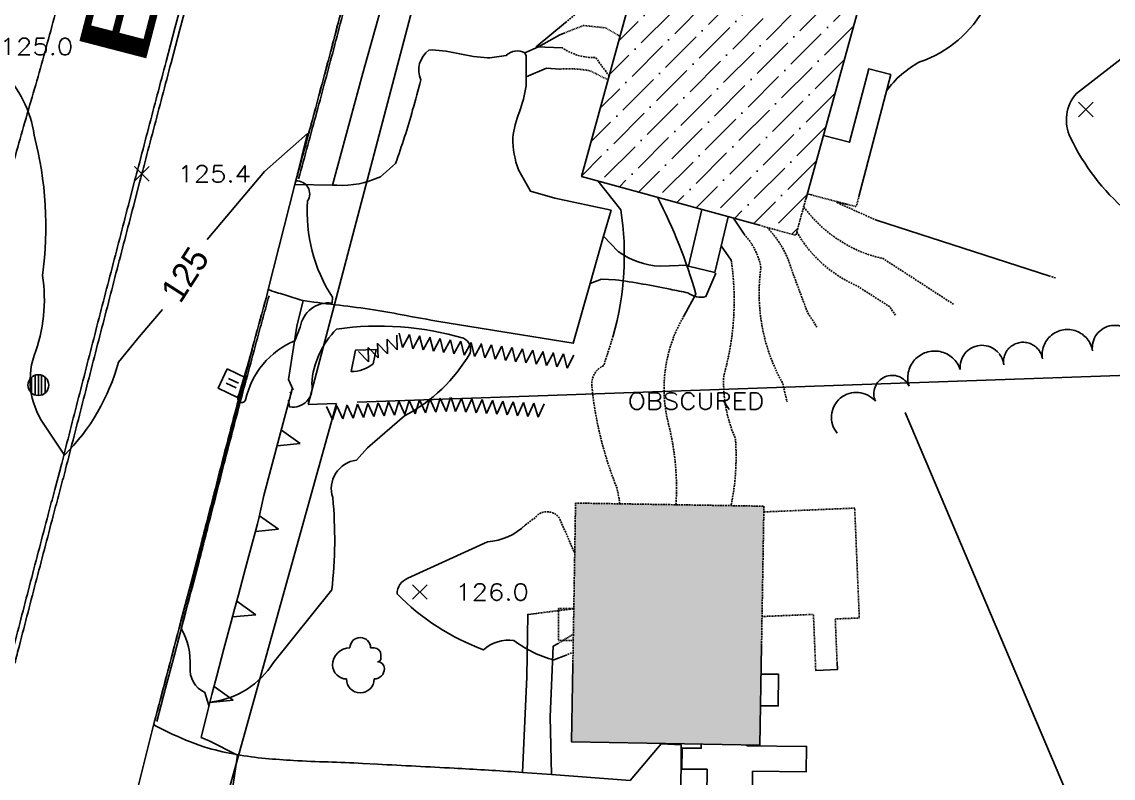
# Model space of a CAD drawing. Header units: feet. Extents: x 1023941 to 1026768, y 90264 to 94497.
# Drawn here: x 1024473.2 to 1024631.1, y 93051.8 to 93161.3 of the extents above; entities that cross this region are included whole.
import ezdxf
from ezdxf.enums import TextEntityAlignment as Align

# ---------------------------------------------------------------- set-up
doc = ezdxf.new("R2010")
doc.units = ezdxf.units.FT
doc.header["$MEASUREMENT"] = 0
for name, pattern in [('HIDDEN', [0.375, 0.25, -0.125]), ('HIDDEN2', [0.1875, 0.125, -0.0625]), ('LTP322', [40, 40, 0]), ('LTP600', [40, 40, 0]), ('LTP602', [40, 40, 0])]:
    doc.linetypes.add(name, pattern=pattern)
for name, color, linetype in [('ANNOTATE', 10, 'Continuous'), ('BLDG_OBS', 11, 'HIDDEN'), ('BUILDING', 11, 'Continuous'), ('CB', 10, 'Continuous'), ('CF-INDEX', 11, 'Continuous'), ('CF-INTERMED', 9, 'Continuous'), ('CF-OB_INTER', 9, 'HIDDEN'), ('CF-OBS_INDX', 11, 'HIDDEN'), ('CURB_BACK', 9, 'Continuous'), ('CURB_BOTTOM', 10, 'Continuous'), ('CURB_TOP', 10, 'Continuous'), ('DECK', 10, 'Continuous'), ('DECK-OBS', 10, 'HIDDEN2'), ('DRIVE', 10, 'Continuous'), ('E1ABL', 4, 'Continuous'), ('E3BDL', 6, 'Continuous'), ('E6BUH', 9, 'Continuous'), ('E7SNT', 3, 'Continuous'), ('HEDGE', 9, 'LTP602'), ('MH', 10, 'Continuous'), ('PAINTLIN', 9, 'Continuous'), ('PAVED_RD', 10, 'Continuous'), ('RETWALL', 9, 'LTP322'), ('SIDEWALK-OBS', 9, 'HIDDEN2'), ('SPOTELEV', 9, 'Continuous'), ('STEPS', 10, 'Continuous'), ('STEPS-OBS', 10, 'HIDDEN2'), ('STRUCTURE', 11, 'Continuous'), ('TEXT-OBS', 2, 'Continuous'), ('TREE', 9, 'Continuous'), ('TREELINE', 9, 'LTP600'), ('WALK', 10, 'Continuous')]:
    doc.layers.add(name, color=color, linetype=linetype)
doc.styles.add('290BT', font='swiss.ttf', dxfattribs={"width": 2, "height": 10})
doc.styles.add('60', font='simplex.shx', dxfattribs={"width": 1.15, "height": 2.4})

# ---------------------------------------------------------------- blocks, each defined once
blk = doc.blocks.new('HEDGE')
for p, q in [((-0.376953, 0.365234), (0, -0.617188)), ((0, -0.617188), (0.378906, 0.365234))]:
    blk.add_line(p, q)
blk = doc.blocks.new('RETWALL')
for p, q in [((-0.367188, 0), (0.001953, -0.986328)), ((0.001953, -0.986328), (0.373047, 0))]:
    blk.add_line(p, q)
blk = doc.blocks.new('CB_A')
for p, q in [((-0.118, -0.248), (-0.118, 0.249)), ((0.124, -0.248), (0.124, 0.249))]:
    blk.add_line(p, q)
at = {"flags": 128}
blk.add_lwpolyline([(0.487, 0.484), (-0.481, 0.484), (-0.481, -0.484), (0.487, -0.484)], close=True, dxfattribs=at)
blk = doc.blocks.new('STREE')
for p, q in [((0.25, 0.3125), (0.1875, 0.3125)), ((0.375, 0.125), (0.375, 0.1875))]:
    blk.add_line(p, q)
for centre, radius, start, end in [((0, 0.3125), 0.1875, 0, 180), ((-0.1875, 0), 0.3125, 90, 180), ((0.25, 0.1875), 0.125, 0, 90), ((-0.25, 0), 0.25, 180, 270), ((0.3125, 0.125), 0.0625, 270, 0), ((0.3125, -0.0625), 0.125, 0, 90), ((0.25, -0.0625), 0.1875, 270, 0), ((0, -0.25), 0.25, 180, 0)]:
    blk.add_arc(centre, radius, start, end)
blk = doc.blocks.new('MH')
for p, q in [((-0.316406, -0.339844), (-0.316406, 0.349609)), ((-0.146484, 0.458984), (-0.146484, -0.427734)), ((0, -0.458984), (0, 0.474609)), ((0.146484, 0.443359), (0.146484, -0.435547)), ((0.302734, -0.332031), (0.302734, 0.365234))]:
    blk.add_line(p, q)
blk.add_circle((0, 0.007813), 0.470703)
blk = doc.blocks.new('SPOT')
for p, q in [((-0.5, -0.5), (0.5, 0.5)), ((-0.5, 0.5), (0.5, -0.5))]:
    blk.add_line(p, q)

msp = doc.modelspace()

# ---------------------------------------------------------------- hatches: boundary and pattern name
at = {"layer": 'E6BUH'}
h = msp.add_hatch(dxfattribs=at)
h.set_pattern_fill('ANSI36', color=256, scale=20, style=0)
h.paths.add_polyline_path([(1024595.02, 93166.06), (1024563.99, 93174.6), (1024554.18, 93138.91), (1024579.94, 93131.83), (1024585.21, 93130.38), (1024586.69, 93135.76)])
h = msp.add_hatch(dxfattribs=at)
h.set_pattern_fill('ANSI36', color=256, scale=20, style=0)
h.paths.add_polyline_path([(1024455.34, 92754.49), (1024463.78, 92753.8), (1024464.61, 92763.87), (1024456.17, 92764.56)])
h.paths.add_polyline_path([(1024511.58, 92887.22), (1024512.51, 92890.67), (1024488.63, 92897.07), (1024481.36, 92869.96), (1024485.4, 92868.88), (1024484.95, 92867.22), (1024493.52, 92864.93), (1024493.89, 92866.33), (1024504.9, 92863.38), (1024504.05, 92860.2), (1024529.2, 92853.45), (1024536.46, 92880.55)])
h.paths.add_polyline_path([(1024548.22, 92989.83), (1024527.58, 92998.85), (1024513.9, 92967.49), (1024534.54, 92958.48)])
h.paths.add_polyline_path([(1024552.93, 93068.29), (1024552.74, 93057.07), (1024580, 93056.61), (1024580.24, 93070.95), (1024580.58, 93091.18), (1024553.32, 93091.63)])

# ---------------------------------------------------------------- linework, layer by layer
at = {"layer": 'BLDG_OBS', "flags": 128}
for points in [[(1024586.69, 93135.76), (1024585.21, 93130.38), (1024579.94, 93131.83)], [(1024552.93, 93068.29), (1024553.32, 93091.63), (1024580.58, 93091.18), (1024580.24, 93070.95)]]:
    msp.add_lwpolyline(points, dxfattribs=at)
at = {"layer": 'BUILDING', "flags": 128}
for points in [[(1024579.94, 93131.83), (1024554.18, 93138.91), (1024563.99, 93174.6), (1024595.02, 93166.06), (1024586.69, 93135.76)], [(1024580.24, 93070.95), (1024580, 93056.61), (1024552.74, 93057.07), (1024552.93, 93068.29)]]:
    msp.add_lwpolyline(points, dxfattribs=at)
at = {"layer": 'CF-INDEX', "elevation": 125, "flags": 128}
for points in [[(1024464.46, 93214.11), (1024467.54, 93210.13, -0.257172527), (1024468.81, 93202.69, 0.31511807), (1024470.66, 93198.13, -0.210457804), (1024474.35, 93192.83, -0.133966727), (1024469.51, 93188.56, 0.340506815), (1024465.71, 93182.51), (1024464.51, 93175.18, 0.236906673), (1024470.34, 93154.17, -0.159308285), (1024474.95922, 93144.88985, -0.098258093), (1024476.15124, 93124.56756, -0.132539801), (1024474.95194, 93112.99049, 0.248263363), (1024476.75958, 93102.47033), (1024479.35, 93098.58, 0.131571512), (1024487.15268, 93112.01047), (1024490.18, 93115.69), (1024493.53, 93119.67)], [(1024500.01, 93129.77), (1024508.29, 93139.63), (1024514.52, 93145.11), (1024512.85, 93138.25, -0.622705454), (1024514.53, 93135.36, 0.162907789), (1024518.1236, 93121.40959), (1024518.08, 93120.57, 0.403166805), (1024513.46, 93117.08), (1024512.7, 93115.13, 0.244700666), (1024505.56534, 93106.57058, -1.005111946), (1024504.4837, 93106.9815), (1024506.49, 93113.81), (1024496.22, 93073.5, -0.148957069), (1024497.5182, 93067.91989, 0.312198451), (1024499.67, 93064.2), (1024500.23, 93062.34)], [(1024556.55, 93138.26), (1024559.86, 93134.07, -0.109260671), (1024558.75, 93115.83)], [(1024499.12, 93057.71), (1024500.2868, 93057.21645), (1024504.4, 93055.14), (1024503.29661, 93047.61654, -0.502453611), (1024497.19, 93044.44), (1024496.15, 93046.05)]]:
    msp.add_lwpolyline(points, format="xyb", dxfattribs=at)
msp.add_lwpolyline([(1024551.42, 93157.5), (1024547.64, 93157.67), (1024547.64, 93157.67), (1024551.88, 93161.19)], dxfattribs=at)
at = {"layer": 'CF-INTERMED', "flags": 128}
for points, elevation in [([(1024684.73, 93295.03, 0.146234512), (1024679.95068, 93286.43973, -0.12771901), (1024670.14, 93270.53, 0.106916463), (1024659.34208, 93242.23748, -0.059279276), (1024651.21506, 93219.78222, 0.267901364), (1024651.54, 93211.86), (1024660.52, 93190.82, -0.065964863), (1024655.32, 93173.84), (1024625.81, 93150.93, 0.300057767), (1024624.95, 93144.5, 0.101463456), (1024633.04, 93133.92), (1024641.85, 93131.42)], 117), ([(1024623.6, 93198.87), (1024624.98, 93177, -0.513365855), (1024622.98, 93173.55, 0.150215905), (1024612.67, 93163.6, -0.192193323), (1024603.13195, 93155.47777, 0.114085482), (1024598.31, 93151.27)], 118), ([(1024565.17, 93135.89, -0.050666308), (1024570.73, 93121.88), (1024569.04, 93118.76)], 124), ([(1024511.79, 93106.53), (1024511.94, 93105.54, 0.528881423), (1024515.13, 93108.92, -0.178494825), (1024518.72, 93116.82, -0.107389586), (1024537.11, 93115.48, -0.386050523), (1024538.05, 93113.34, -0.140495999), (1024528.57, 93104.26), (1024523.22, 93099.62), (1024521.6, 93097.84, 0.471557545), (1024518.17788, 93092.4199, -0.052832641), (1024518.03, 93079.07), (1024509.6, 93068.55, -0.225198954), (1024500.66, 93062.86)], 126), ([(1024551.97, 93069.64), (1024550.17, 93068.92, -0.097744482), (1024544.4, 93071.75, 0.21977805), (1024540, 93070.41, -0.111031323), (1024527.49, 93078.48, -0.328270603), (1024529.05928, 93080.74163), (1024540.58569, 93086.03815, 0.179421762), (1024546.06, 93088.47)], 126)]:
    msp.add_lwpolyline(points, format="xyb", dxfattribs=dict(at, elevation=elevation))
for points, elevation in [([(1024576.17, 93132.87), (1024577.7, 93130.53)], 122), ([(1024621.95, 93124.47), (1024596.87, 93132.56)], 118), ([(1024574.4, 93128.88), (1024575.85, 93126.8)], 123), ([(1024512.1, 93107.53), (1024512.03, 93107.74)], 126)]:
    msp.add_lwpolyline(points, dxfattribs=dict(at, elevation=elevation))
at = {"layer": 'CF-INTERMED', "elevation": 127, "flags": 128}
msp.add_lwpolyline([(1024524.02, 93111.79, -0.185738231), (1024520.84, 93110.69), (1024520.84, 93110.69), (1024521.45, 93113.74), (1024524.44, 93113.88), (1024524.02, 93111.79)], format="xyb", close=True, dxfattribs=at)
at = {"layer": 'CF-OB_INTER', "flags": 128}
for points, elevation in [([(1024596.87, 93132.56), (1024591.06, 93135.17), (1024591.06, 93135.17), (1024592.88, 93134.81)], 118), ([(1024622.79, 93124.22), (1024621.95, 93124.47)], 118), ([(1024552.75, 93069.94), (1024551.97, 93069.64)], 126)]:
    msp.add_lwpolyline(points, dxfattribs=dict(at, elevation=elevation))
for points, elevation in [([(1024608.04, 93120.4), (1024597.83704, 93127.00983, -0.183138346), (1024586.35, 93134.51)], 119), ([(1024577.7, 93130.53, -0.146561302), (1024580.15465, 93125.71043, 0.165272538), (1024583.3, 93108.95), (1024583.93, 93106.29)], 122), ([(1024581.01, 93131.54, -0.129093904), (1024584.57, 93125.45), (1024586.87, 93119.27), (1024588.26, 93117.08)], 121), ([(1024575.85, 93126.8, -0.105756874), (1024574.76272, 93110.01488, 0.115302297), (1024576.45787, 93100.96471, -0.069627229), (1024575.83, 93091.27)], 123), ([(1024569.04, 93118.76, 0.200567261), (1024566.7803, 93103.03112, -0.078635549), (1024567.85, 93091.4)], 124), ([(1024546.06, 93088.47), (1024547.47, 93089.51, -0.517797333), (1024550.99, 93089.43), (1024553.2, 93084.38)], 126)]:
    msp.add_lwpolyline(points, format="xyb", dxfattribs=dict(at, elevation=elevation))
at = {"layer": 'CF-OBS_INDX', "flags": 128}
for points, elevation in [([(1024551.88, 93161.19), (1024554.59, 93163.4, 0.29121862), (1024559.16, 93175.71, -0.116125577), (1024569.85, 93193.74), (1024576.63139, 93197.73738), (1024578.08, 93198.58)], 125), ([(1024558.18, 93153.46), (1024556.23, 93156.1, -0.155349304), (1024551.42, 93157.5)], 125), ([(1024585.34, 93130.85, 0.160611015), (1024594.04086, 93123.07845), (1024598.74, 93120.08), (1024599.67, 93118.78)], 120), ([(1024558.75, 93115.83), (1024558.42971, 93114.74374), (1024557.4, 93111.54, 0.306134871), (1024555.65796, 93108.73539, 0.073426621), (1024559.33583, 93093.75777), (1024559.74, 93091.53)], 125)]:
    msp.add_lwpolyline(points, format="xyb", dxfattribs=dict(at, elevation=elevation))
at = {"layer": 'CURB_BACK', "flags": 128}
for points in [[(1024513.24, 93138.58, 0.000595), (1024514.56, 93143.41, 0.000595), (1024515.87, 93148.23, 0.000564), (1024517.1, 93152.81, 0.000764), (1024518.32, 93157.38, 0.000806), (1024519.58, 93162.22, 0.00011), (1024520.85, 93167.06, 0.00011)], [(1024492.71, 93060.01), (1024493.99, 93064.84), (1024495.26, 93069.68), (1024496.54, 93074.51, 0.000102), (1024497.81, 93079.35), (1024498.82, 93083.2, 0.000655), (1024499.46, 93085.7, 0.000107), (1024500.11, 93088.2, 0.000207), (1024501.35, 93093.04, -0.000755), (1024502.59, 93097.89, -0.000623), (1024503.63, 93101.87, -0.000709), (1024504.68, 93105.86, -0.00086), (1024505.98, 93110.69, -0.000946), (1024507.27, 93115.52, -0.000597), (1024508.11, 93118.56, -0.000597), (1024508.95, 93121.61)]]:
    msp.add_lwpolyline(points, format="xyb", dxfattribs=at)
at = {"layer": 'CURB_BOTTOM', "flags": 128}
for points in [[(1024512.92, 93138.67, 0.000597), (1024514.24, 93143.49, 0.000597), (1024515.55, 93148.32, 0.000565), (1024516.78, 93152.89, 0.000764), (1024518, 93157.47, 0.000806), (1024519.26, 93162.31, 0.00011), (1024520.53, 93167.14, 0.00011)], [(1024492.39, 93060.09, 0.000102), (1024493.67, 93064.93, 0.000102), (1024494.94, 93069.76, 0.000102), (1024496.21, 93074.6), (1024497.49, 93079.43), (1024498.5, 93083.28, 0.000657), (1024499.14, 93085.78, 0.000106), (1024499.78, 93088.28, 0.000206), (1024501.03, 93093.13, -0.000755), (1024502.27, 93097.97, -0.000622), (1024503.31, 93101.96, -0.00071), (1024504.36, 93105.95, -0.00086), (1024505.66, 93110.78, -0.000945), (1024506.95, 93115.61, -0.000597), (1024507.79, 93118.65, -0.000597), (1024508.63, 93121.69)]]:
    msp.add_lwpolyline(points, format="xyb", dxfattribs=at)
at = {"layer": 'CURB_TOP', "flags": 128}
for points in [[(1024512.94, 93138.66, 0.000595), (1024514.26, 93143.49, 0.000595), (1024515.57, 93148.31, 0.000564), (1024516.8, 93152.89, 0.000764), (1024518.02, 93157.46, 0.000806), (1024519.28, 93162.3, 0.000109), (1024520.55, 93167.14, 0.000109)], [(1024492.41, 93060.09, 0.0001), (1024493.69, 93064.92, 0.0001), (1024494.96, 93069.76, 0.0001), (1024496.23, 93074.59), (1024497.51, 93079.43), (1024498.52, 93083.28, 0.000658), (1024499.16, 93085.78, 0.000106), (1024499.8, 93088.28, 0.000205), (1024501.04, 93093.12, -0.000755), (1024502.29, 93097.97, -0.000623), (1024503.33, 93101.95, -0.000708), (1024504.38, 93105.94, -0.000858), (1024505.67, 93110.77, -0.000947), (1024506.97, 93115.6, -0.000598), (1024507.81, 93118.64, -0.000598), (1024508.65, 93121.69)]]:
    msp.add_lwpolyline(points, format="xyb", dxfattribs=at)
at = {"layer": 'DECK', "flags": 128}
for points in [[(1024589.19, 93144.85), (1024592.99, 93143.86), (1024595.75, 93154.47), (1024598.93, 93153.65), (1024594.34, 93136.01)], [(1024587.47, 93136.22), (1024586.86, 93136.37)], [(1024591.17, 93068.56), (1024591.21, 93067.53), (1024588.08, 93067.4), (1024588.08, 93067.46)], [(1024578.13, 93056.64), (1024578.13, 93056.51), (1024586.76, 93056.42), (1024586.72, 93052.75), (1024578.95, 93052.83), (1024578.88, 93045.4), (1024572.29, 93045.46), (1024572.36, 93053.1), (1024568.7, 93053.13), (1024568.73, 93056.17), (1024571.51, 93056.14), (1024571.52, 93056.76)]]:
    msp.add_lwpolyline(points, dxfattribs=at)
at = {"layer": 'DECK-OBS', "flags": 128}
for points in [[(1024594.34, 93136.01), (1024593.95, 93134.53), (1024587.47, 93136.22)], [(1024580.57, 93090.35), (1024593.72, 93090.9), (1024594.39, 93075), (1024590.91, 93074.86), (1024591.17, 93068.56)], [(1024588.08, 93067.46), (1024587.75, 93075.52), (1024580.31, 93075.21)]]:
    msp.add_lwpolyline(points, dxfattribs=at)
at = {"layer": 'DRIVE', "flags": 128}
for points in [[(1024512.69, 93137.76), (1024518.14, 93137.65), (1024518.75, 93137.64, 0.128115), (1024525.07, 93138.87), (1024527.26, 93140.79, 0.020438), (1024529.74, 93148.53, 0.005933), (1024530.92, 93152.87, -0.346722), (1024532.09, 93157.2), (1024532.55, 93157.22, -0.04489), (1024536.56, 93156.64, 0.041434), (1024540.58, 93156.06, 0.027764), (1024543.28, 93156.42, -0.328298), (1024545.98, 93156.78), (1024546.19, 93156.38), (1024546.16, 93153.3), (1024546.15, 93152.01, -0.051452), (1024545.19, 93148.24, 0.066531), (1024544.24, 93144.47, 0.087335), (1024545.05, 93139.86), (1024546.82, 93136.76), (1024550.33, 93135.78), (1024558.45, 93134.01), (1024557.37, 93130.24), (1024555.44, 93123.4), (1024552.99, 93114.76), (1024533.55, 93117.91, -0.001382), (1024528.82, 93118.76, 0.005723), (1024524.1, 93119.61, 0.005965), (1024519.14, 93120.26, -0.012599), (1024514.18, 93120.91), (1024513.89, 93120.97), (1024513.62, 93121.02, -0.029733), (1024511.23, 93121.78, -0.029733), (1024508.84, 93122.54)], [(1024568.49, 93040.01), (1024568.61, 93056.64), (1024565.73, 93056.77), (1024561.22, 93051.49), (1024549.83, 93052.34), (1024545.64, 93052.65), (1024544.56, 93052.73, 0.003281), (1024540.15, 93053, 0.000843), (1024535.75, 93053.26, 0.001061), (1024530.2, 93053.55, -0.000126), (1024524.66, 93053.84), (1024522.49, 93053.96, 0.00248), (1024517.49, 93054.16, -0.005882), (1024512.5, 93054.37, -0.007454), (1024508.44, 93054.67, -0.044161), (1024500.15, 93056.16, -0.03028), (1024495.05, 93058.16), (1024492.43, 93059.42), (1024492.28, 93059.67)]]:
    msp.add_lwpolyline(points, format="xyb", dxfattribs=at)
at = {"layer": 'E1ABL'}
for p, q in [((1024521.72671, 93106.21735), (1024693.2113, 93112.22938)), ((1024601.02375, 93104.73155), (1024629.24768, 93038.24833))]:
    msp.add_line(p, q, dxfattribs=at)
at = {"layer": 'E3BDL'}
for p, q in [((1024577.0017, 93342.84087), (1024514.6127, 93105.90512)), ((1024454.26617, 92874.97788), (1024518.73124, 93106.04501)), ((1024518.73124, 93106.04501), (1024514.6127, 93105.90512))]:
    msp.add_line(p, q, dxfattribs=at)
at = {"layer": 'PAINTLIN', "flags": 128}
for points in [[(1024472.09, 93071.2, -0.000446), (1024473.35, 93076.04, -0.000403), (1024474.6, 93080.88, -0.000403), (1024475.87, 93085.72, -0.000403), (1024477.14, 93090.56, -0.000253), (1024477.95, 93093.59), (1024478.76, 93096.63), (1024478.78, 93096.71), (1024478.79, 93096.74, 0.000107), (1024480.01, 93101.53, -0.000153), (1024481.24, 93106.32, -0.000155), (1024482.49, 93111.16, -0.000155), (1024483.73, 93116, -0.000155), (1024484.98, 93120.84, -0.000155), (1024486.24, 93125.68, -0.000155), (1024487.5, 93130.52, -0.000155), (1024488.75, 93135.36), (1024489.49, 93138.2, -0.000158), (1024490.24, 93141.04, -0.000269), (1024491.51, 93145.88, -0.000235), (1024492.78, 93150.71, -0.000235), (1024494.06, 93155.55), (1024495.34, 93160.38), (1024496.62, 93165.21)], [(1024472.16, 93068.45, -0.000235), (1024472.82, 93071.02, -0.000444), (1024474.07, 93075.86, -0.000401), (1024475.33, 93080.7, -0.000401), (1024476.6, 93085.53, -0.000407), (1024477.87, 93090.37, -0.000256), (1024478.68, 93093.41, 0.000216), (1024479.49, 93096.44), (1024479.51, 93096.52), (1024479.51, 93096.55, 0.000179), (1024480.74, 93101.34, -0.000155), (1024481.97, 93106.13, -0.000157), (1024483.21, 93110.97, -0.000153), (1024484.46, 93115.82, -0.000153), (1024485.71, 93120.66, -0.000154), (1024486.96, 93125.5, -0.000154), (1024488.22, 93130.34, -0.000156), (1024489.48, 93135.17), (1024490.22, 93138.01, -0.000158), (1024490.96, 93140.85, -0.000269), (1024492.23, 93145.69, -0.000235), (1024493.5, 93150.52, -0.000235), (1024494.78, 93155.36), (1024496.06, 93160.19), (1024497.35, 93165.02)], [(1024469.04, 93056.2, -0.000119), (1024470.27, 93061.04, -0.000373)]]:
    msp.add_lwpolyline(points, format="xyb", dxfattribs=at)
for points in [[(1024478.76, 93096.63), (1024478.78, 93096.71), (1024478.79, 93096.74)], [(1024479.49, 93096.44), (1024479.51, 93096.52), (1024479.51, 93096.55)]]:
    msp.add_lwpolyline(points, dxfattribs=at)
at = {"layer": 'PAVED_RD', "flags": 128}
msp.add_lwpolyline([(1024478.81, 93165.42, -0.005103), (1024477.51, 93160.59, -0.002289), (1024476.21, 93155.76, -0.00229), (1024474.83, 93150.96, 0.000529), (1024473.44, 93146.15, 0.000529), (1024472.08, 93141.34, 0.002495), (1024470.71, 93136.53), (1024470.65, 93136.28, 0.001454), (1024469.36, 93131.45, 0.001468), (1024468.07, 93126.62, 0.001321), (1024466.96, 93122.26, 0.001321), (1024465.85, 93117.9)], format="xyb", dxfattribs=at)
for points in [[(1024508.63, 93121.69), (1024508.84, 93122.54), (1024512.69, 93137.76), (1024512.92, 93138.67)], [(1024488.41, 93044.17), (1024488.67, 93045.23), (1024492.28, 93059.67), (1024492.39, 93060.09)]]:
    msp.add_lwpolyline(points, dxfattribs=at)
at = {"layer": 'RETWALL', "flags": 128}
for points in [[(1024510.43, 93101.05), (1024512.32, 93108.11)], [(1024507.28, 93088.65), (1024507.54, 93089.65), (1024508.21, 93092.73), (1024510.43, 93101.05)], [(1024503.98, 93076.28), (1024504.53, 93078.33), (1024505.57, 93082.21), (1024507.28, 93088.65)], [(1024500.69, 93063.91), (1024501.4, 93066.65), (1024502.43, 93070.53), (1024503.48, 93074.43), (1024503.98, 93076.28)], [(1024499.12, 93057.71), (1024500.09, 93061.59), (1024500.69, 93063.91)]]:
    msp.add_lwpolyline(points, dxfattribs=at)
at = {"layer": 'SIDEWALK-OBS', "flags": 128}
for points in [[(1024551.69, 93159.66), (1024554.47, 93160.75), (1024557.73, 93160.39), (1024559.75, 93159.19)], [(1024547.67, 93075.67), (1024553.07, 93076.34)], [(1024550.78, 93071.31), (1024553, 93072.66)]]:
    msp.add_lwpolyline(points, dxfattribs=at)
msp.add_lwpolyline([(1024551.05, 93154.45, -0.059902), (1024555.36, 93154.21), (1024558.02, 93152.9)], format="xyb", dxfattribs=at)
at = {"layer": 'STEPS', "flags": 128}
msp.add_lwpolyline([(1024571.62, 93134.12), (1024569.66, 93125.9), (1024573.47, 93124.99), (1024575.4, 93133.08)], dxfattribs=at)
at = {"layer": 'STEPS-OBS', "flags": 128}
msp.add_lwpolyline([(1024552.99, 93071.72), (1024550.84, 93071.74), (1024550.86, 93076.37), (1024553.07, 93076.35)], dxfattribs=at)
at = {"layer": 'STRUCTURE', "flags": 128}
msp.add_lwpolyline([(1024580.1, 93062.29), (1024582.66, 93062.27), (1024582.7, 93066.86), (1024580.17, 93066.88)], dxfattribs=at)
at = {"layer": 'TREELINE', "flags": 128}
msp.add_lwpolyline([(1024591.19, 93101.73, -1), (1024596.72, 93106.36, -1), (1024601.59, 93108.53, -1), (1024609, 93110.95, -1), (1024615.29, 93111.65, -1), (1024620.9, 93112.49, -1), (1024628.14, 93113.67, -1), (1024634.56, 93114.55, -1), (1024642.86, 93115.22, -1), (1024648.57, 93115.37, -1), (1024657.31, 93115.16, -1), (1024662.97, 93115.49, -1), (1024671.17, 93116.11, -1), (1024677.81, 93116.76, -1), (1024683.78, 93117.28, -1), (1024688.68, 93117.49, -1), (1024696.22, 93117.69, -1), (1024702.51, 93118.46, -1), (1024707.8, 93119.1, -1), (1024715.69, 93120.45, -1), (1024721.17, 93121.48, -1), (1024727.06, 93122.6, -1), (1024732.28, 93123.7, -1), (1024737.75, 93125.07, -1), (1024743.84, 93126.83, -1), (1024749.33, 93128.23, -1), (1024754.37, 93129.36, -1), (1024759.04, 93130.49, -1), (1024765.35, 93132.76, -1), (1024770.25, 93137.13, -1), (1024774.12, 93144.39, -1), (1024777.22, 93148.3, -1), (1024782.47, 93150.44, -1), (1024788.55, 93152.32, -1), (1024794.07, 93154.55, -1), (1024797.93, 93159.15, -1), (1024801.57, 93163.48, -1), (1024809.68, 93159.39, -1), (1024813.26, 93154.16, -1), (1024815.98, 93150.19, -1), (1024821.32, 93146.08, -1), (1024827.6, 93147.82, -1), (1024828.22, 93156.8, -1), (1024832.76, 93161.75, -1), (1024838.6, 93159.85, -1), (1024842.21, 93154.34, -1), (1024845.98, 93147.28, -1), (1024848.58, 93142.58, -1), (1024852.74, 93135.68, -1), (1024855.77, 93131.6, -1), (1024861.02, 93128.32, -1), (1024870.64, 93126.02, -1), (1024876.96, 93125.6, -1), (1024882.59, 93126.22, -1), (1024887.43, 93127.92, -1), (1024893.24, 93131.19, -1), (1024897.94, 93134.25, -1), (1024902.09, 93137.6, -1), (1024904.25, 93144.7, -1), (1024902.13, 93150.46, -1), (1024899.26, 93155.35, -1), (1024895.32, 93161.75, -1), (1024891.91, 93167.48, -1), (1024888.52, 93172.33, -1), (1024882.94, 93177.59, -1), (1024878.88, 93180.69, -1), (1024872.12, 93185.19, -1), (1024867.59, 93187.19, -1), (1024857.92, 93187.05, -1), (1024854.44, 93191.94, -1), (1024853.74, 93197.22, -1), (1024855.4, 93203.64, -1), (1024855.63, 93209.97, -1), (1024855.88, 93215.63, -1), (1024856.51, 93220.91, -1), (1024858.03, 93227.4, -1), (1024859.75, 93233.15, -1), (1024861.71, 93238.11, -1), (1024864.27, 93243.08, -1), (1024867.61, 93248.46, -1), (1024871.05, 93252.97, -1), (1024875.13, 93256.72, -1), (1024880.3, 93260.09, -1), (1024885.36, 93264.93, -1), (1024890.51, 93266.34, -1), (1024895.47, 93267.7, -1), (1024901.89, 93267.16, -1), (1024907.01, 93263.43, -1), (1024911.43, 93256.76, -1), (1024914.48, 93251.21, -1), (1024918.32, 93244.2, -1), (1024920.73, 93239.84, -1), (1024924.87, 93232.99, -1), (1024927.58, 93228.26, -1), (1024930, 93223.13, -1), (1024933.08, 93216.36, -1), (1024936.04, 93210.39, -1), (1024938.37, 93205.12, -1), (1024940.52, 93197.76, -1), (1024941.7, 93192.9, -1), (1024943.36, 93185.07, -1), (1024945.86, 93175.05, -1), (1024949.07, 93169.2, -1), (1024952.16, 93164.06, -1), (1024954.9, 93159.56, -1), (1024958.5, 93153.55, -1), (1024961.21, 93148.63, -1), (1024964.86, 93141.51, -1), (1024967.53, 93136.76, -1), (1024972.17, 93129.05, -1), (1024974.82, 93124.42, -1), (1024978.89, 93116.61, -1), (1024980.82, 93110.58, -1), (1024982.52, 93105.17, -1), (1024984.45, 93099.97, -1), (1024987.21, 93093.91, -1), (1024989.91, 93088.55, -1), (1024992.43, 93084.12, -1), (1024995.64, 93078.79, -1), (1024998.91, 93073.36, -1), (1025001.77, 93068.47, -1), (1025004.21, 93063.97, -1), (1025007.32, 93057.61, -1), (1025009.81, 93052.15, -1), (1025012.02, 93047.3, -1), (1025015.06, 93040.83, -1), (1025017.82, 93035.13, -1), (1025020.24, 93030.01, -1), (1025022.72, 93024.52, -1), (1025024.47, 93020.01, -1), (1025026.08, 93014.23, -1), (1025027.48, 93009.08, -1), (1025029.32, 93003.04, -1), (1025031.35, 92997.04, -1), (1025033.08, 92991.65, -1), (1025034.61, 92986.52, -1), (1025035.75, 92979.96, -1), (1025036.54, 92974.01, -1), (1025038.19, 92968.94, -1), (1025042.3, 92961.77, -1), (1025045.64, 92956.39, -1), (1025048.6, 92951.56, -1), (1025051.85, 92945.85, -1), (1025054.8, 92939.87, -1), (1025057.35, 92934.44, -1), (1025060.26, 92927.35, -1), (1025062.58, 92921.24, -1), (1025064.93, 92912.9, -1), (1025065.67, 92907.75, -1), (1025065.96, 92898.09, -1), (1025066.47, 92892.94, -1), (1025067.93, 92885.84, -1), (1025070.84, 92878.39, -1), (1025073.19, 92872.31, -1), (1025074.34, 92866.76, -1), (1025076.29, 92858.41, -1), (1025079.37, 92852.5, -1), (1025082.06, 92847.13, -1), (1025083.73, 92842.07, -1), (1025084.53, 92834.83, -1), (1025083.2, 92828.24, -1), (1025080.72, 92823.14, -1), (1025077.1, 92816.74, -1), (1025072.4, 92811.85, -1), (1025067.35, 92808.61, -1), (1025062.74, 92805.92, -1), (1025057.42, 92802.82, -1), (1025051.13, 92800.01, -1), (1025045.52, 92799.28, -1), (1025036.26, 92798.72, -1), (1025029.6, 92798.76, -1), (1025023.72, 92797.54, -1), (1025018.77, 92795.57, -1), (1025010.26, 92790.32, -1), (1025004.84, 92787.03, -1), (1024999.97, 92784.13, -1), (1024993.67, 92780.38, -1), (1024989.55, 92777.92, -1), (1024984.38, 92774.87, -1), (1024977.73, 92771.05, -1), (1024972.03, 92767.89, -1), (1024964.87, 92764.31, -1), (1024957.08, 92760.12, -1), (1024952.64, 92756.78, -1), (1024949.46, 92751.7, -1), (1024946.87, 92747.03, -1), (1024942.59, 92739.64, -1), (1024937.84, 92735.45, -1), (1024933.31, 92732.04, -1), (1024928.72, 92729.11, -1), (1024922.79, 92726.05, -1), (1024917.52, 92723.19, -1), (1024910.84, 92719.43, -1), (1024905.64, 92716.65, -1), (1024898.14, 92712.62, -1), (1024891.5, 92707.95, -1), (1024885.71, 92704.65, -1), (1024878.51, 92700.46, -1), (1024872.58, 92696.82, -1), (1024865.29, 92692.03, -1), (1024860.44, 92689.09, -1), (1024852.82, 92684.41, -1), (1024847.28, 92680.69, -1), (1024842.36, 92677.26, -1), (1024836.13, 92672.79, -1), (1024832.24, 92669.83, -1), (1024826.11, 92664.68, -1), (1024819.86, 92658.83, -1), (1024815.28, 92653.99, -1), (1024811.55, 92649.73, -1), (1024808.33, 92645.48, -1), (1024804.82, 92640.43, -1), (1024801.39, 92635.1, -1), (1024798.07, 92630.51, -1), (1024794, 92625.61, -1), (1024790.59, 92621.57, -1), (1024787.18, 92616.63, -1), (1024784.23, 92612.19, -1), (1024780.87, 92607.16, -1), (1024777.28, 92601.94, -1), (1024773.91, 92597.39, -1), (1024768.75, 92591.41, -1), (1024762.75, 92586.6, -1), (1024757.32, 92584.06, -1), (1024752.95, 92582.01, -1), (1024745.3, 92579.63, -1), (1024740.23, 92577.92, -1), (1024735.28, 92575.17, -1), (1024728.17, 92572.48, -1), (1024721.55, 92571.65, -1), (1024715.6, 92570.88, -1), (1024710.38, 92569.78, -1), (1024704.1, 92566.68, -1), (1024698.55, 92563.64, -1), (1024691.31, 92560.25, -1), (1024686.79, 92557.93, -1), (1024679.8, 92553.87, -1), (1024674.78, 92549.93, -1), (1024670.1, 92543.51, -1), (1024666.65, 92537.59, -1), (1024662.92, 92530.96, -1), (1024658.14, 92525.62, -1), (1024649.99, 92520.42, -1), (1024645.2, 92517.02, -1), (1024639.71, 92511.97, -1), (1024635.32, 92505.32, -1), (1024632.13, 92499.93, -1), (1024628.97, 92495.23, -1), (1024624.81, 92488.9, -1), (1024621.49, 92482.64, -1), (1024621.5, 92476.64, -1), (1024621.94, 92471.32, -1), (1024622.67, 92464.86, -1), (1024623.84, 92458.63, -1), (1024624.98, 92453.08, -1), (1024627.4, 92445.04, -1), (1024630.92, 92439.38, -1), (1024634.27, 92434.4, -1), (1024638.36, 92427.92, -1), (1024642.06, 92421.97, -1), (1024646.44, 92414.85, -1), (1024649.05, 92410.59, -1), (1024653.22, 92403.76, -1), (1024656.49, 92398.48, -1), (1024659.37, 92393.99, -1), (1024662.54, 92389.06, -1), (1024667.77, 92383.01, -1), (1024671.67, 92378.48, -1), (1024676.35, 92372, -1), (1024679.27, 92367.59, -1), (1024682.5, 92362.53, -1), (1024685.15, 92357.9, -1), (1024687.62, 92352.69, -1), (1024689.76, 92346.73, -1), (1024691.64, 92341.39, -1), (1024693.67, 92335.38, -1), (1024696.24, 92329.23, -1), (1024698.86, 92323.87, -1), (1024701.04, 92319, -1), (1024702.74, 92312.21, -1), (1024704.18, 92306.05, -1), (1024706.56, 92298.41, -1), (1024708.64, 92293.23, -1), (1024712.65, 92286.32, -1), (1024715.42, 92281.84, -1), (1024719.37, 92274.87, -1), (1024722.03, 92269.66, -1), (1024724.14, 92264.4, -1), (1024726.84, 92257.25, -1), (1024729.17, 92251, -1), (1024731.33, 92245.4, -1), (1024733.32, 92240.46, -1), (1024736.19, 92234.07, -1), (1024739.02, 92228.41, -1), (1024743.07, 92221.51, -1), (1024745.82, 92216.91, -1), (1024750.52, 92209.24, -1), (1024753.29, 92204.68, -1), (1024758.03, 92196.88, -1), (1024761.32, 92191.47, -1), (1024764.26, 92186.62, -1), (1024767.11, 92181.9, -1), (1024770.53, 92176.18, -1), (1024773.56, 92171, -1), (1024775.99, 92166.73, -1), (1024779.07, 92161.37, -1), (1024782.35, 92155.96, -1), (1024785.32, 92151.13, -1), (1024788.21, 92146.39, -1), (1024791.69, 92140.7, -1), (1024794.85, 92135.6, -1), (1024798.9, 92129.09, -1), (1024801.75, 92124.46, -1), (1024806.26, 92117.06, -1), (1024808.96, 92112.63, -1), (1024813.98, 92104.37, -1), (1024816.58, 92100.1, -1), (1024819.35, 92095.54, -1), (1024822.24, 92090.79, -1), (1024826.4, 92083.96, -1), (1024829.44, 92078.97, -1), (1024834.82, 92070.14, -1), (1024837.5, 92065.74, -1), (1024840.62, 92060.62, -1), (1024843.38, 92056.06, -1), (1024847.09, 92049.93, -1), (1024850.04, 92045.18, -1), (1024853.12, 92040.43, -1), (1024858.17, 92033.03, -1), (1024862.27, 92027.77, -1), (1024866.03, 92023.09, -1), (1024869.1, 92019.35, -1), (1024873.47, 92013.88, -1), (1024877.17, 92008.74, -1), (1024880.09, 92003.89, -1), (1024883.72, 91997.92, -1), (1024887.19, 91992.22, -1), (1024890.31, 91987.1, -1), (1024892.82, 91982.96, -1), (1024895.64, 91978.35, -1), (1024898.93, 91972.94, -1), (1024901.88, 91968.1, -1), (1024905.21, 91962.63, -1), (1024908.68, 91956.94, -1), (1024911.81, 91951.82, -1), (1024914.6, 91947.28, -1), (1024917.54, 91942.38, -1), (1024920.7, 91936.9, -1), (1024923.37, 91931.9, -1), (1024925.55, 91927.24, -1), (1024928, 91921.04, -1), (1024930.22, 91915.47, -1), (1024932.94, 91908.3, -1), (1024935.3, 91901.99, -1), (1024937.79, 91893.69, -1), (1024938.5, 91888.39, -1), (1024938.23, 91879.05, -1), (1024938.31, 91873.05, -1), (1024938.41, 91867.72, -1), (1024938.52, 91861.56, -1), (1024938.78, 91855.63, -1), (1024939.22, 91849.98, -1), (1024940.33, 91842.85, -1), (1024943.04, 91836.76, -1), (1024945.74, 91831.4, -1), (1024948.96, 91824.44, -1), (1024951.71, 91818.9, -1), (1024955.79, 91812.03, -1), (1024959.33, 91806.36, -1), (1024963.49, 91799.53, -1), (1024966.44, 91794.71, -1), (1024969.28, 91790.19, -1), (1024973.84, 91782.93, -1), (1024977.13, 91777.52, -1), (1024980.11, 91772.7, -1), (1024984.16, 91766.58, -1), (1024987.42, 91761.6, -1), (1024991.6, 91754.78, -1), (1024994.65, 91749.73, -1), (1024998.69, 91742.8, -1), (1025001.49, 91738.52, -1), (1025007.35, 91732.48, -1), (1025012.09, 91727.79, -1), (1025015.94, 91723.59, -1), (1025020.08, 91717.14, -1), (1025022.79, 91713, -1), (1025027.81, 91706.76, -1), (1025031.29, 91703.09, -1), (1025037.56, 91698.12, -1), (1025041.84, 91693.91, -1), (1025045.45, 91690.35, -1), (1025049.97, 91685.05, -1), (1025053.09, 91680.93, -1), (1025056.17, 91676.17, -1), (1025060.36, 91669.55, -1), (1025063.95, 91663.93, -1), (1025067.18, 91658.87, -1), (1025070.05, 91654.38, -1), (1025074.13, 91647.99, -1), (1025077.54, 91642.65, -1), (1025080.59, 91637.88, -1), (1025084, 91632.55, -1), (1025086.68, 91628.36, -1), (1025089.86, 91623.27, -1), (1025092.77, 91618.8, -1), (1025095.97, 91614.14, -1), (1025099.89, 91609.17, -1), (1025103.68, 91604.95, -1), (1025107.23, 91601.59, -1), (1025110.87, 91598.34, -1), (1025115.38, 91594.39, -1), (1025119.34, 91590.81, -1), (1025123.48, 91586.78, -1), (1025127.76, 91582.12, -1), (1025131.53, 91577.89, -1), (1025136.29, 91572.3, -1), (1025140.64, 91567.25, -1), (1025143.92, 91563.53, -1), (1025147.26, 91559.85, -1), (1025152.19, 91554.88, -1), (1025156.39, 91550.39, -1), (1025161.23, 91544.02, -1), (1025164.64, 91539.08, -1), (1025169.04, 91532.4, -1), (1025172.62, 91526.62, -1), (1025176.68, 91519.72, -1), (1025179.44, 91514.69, -1), (1025181.85, 91509.56, -1), (1025184.32, 91504.33, -1), (1025188.05, 91497.25, -1), (1025191.03, 91492.05, -1), (1025193.75, 91487.45, -1), (1025196.25, 91483.32, -1), (1025199.05, 91478.77, -1), (1025203, 91472.55, -1), (1025207.38, 91465.85, -1), (1025210.88, 91460.22, -1), (1025213.65, 91454.9, -1), (1025216.12, 91450.14, -1), (1025219.1, 91442.71, -1), (1025221.59, 91436.74, -1), (1025224.26, 91431.74, -1), (1025228.17, 91424.76, -1), (1025231.49, 91418.98, -1), (1025234.4, 91413.73, -1), (1025236.85, 91408.99, -1), (1025238.95, 91404.49, -1), (1025241.26, 91398.59, -1), (1025243.12, 91393.24, -1), (1025245.64, 91386.05, -1), (1025248.06, 91379.84, -1), (1025250.65, 91374.43, -1), (1025253.47, 91369.9, -1), (1025257.9, 91362.84, -1), (1025261.13, 91357.4, -1), (1025263.77, 91352.38, -1), (1025266.65, 91345.76, -1), (1025268.97, 91339.52, -1), (1025271.05, 91333.89, -1), (1025273, 91328.92, -1), (1025276.26, 91321.41, -1), (1025279.14, 91315.76, -1), (1025281.58, 91310.98, -1), (1025285.52, 91304.02, -1), (1025288.54, 91298.66, -1), (1025291.29, 91293.33, -1), (1025293.75, 91288.6, -1), (1025296.9, 91282.72, -1), (1025300.61, 91276.21, -1), (1025303.46, 91271.31, -1), (1025307.69, 91264.04, -1), (1025310.96, 91258.23, -1), (1025313.93, 91253.01, -1), (1025316.61, 91248.4, -1), (1025319.63, 91243.34, -1), (1025323.01, 91237.98, -1), (1025326.05, 91233.2, -1), (1025328.78, 91228.93, -1), (1025332.37, 91223.31, -1), (1025335.6, 91218.26, -1), (1025338.33, 91213.99, -1), (1025341.05, 91209.73, -1), (1025344.49, 91204.41, -1), (1025347.52, 91199.62, -1), (1025350.68, 91194.51, -1), (1025353.94, 91188.69, -1), (1025355.98, 91183.05, -1), (1025356.93, 91177.8, -1), (1025357.21, 91172.6, -1), (1025357.37, 91167.52, -1), (1025357.87, 91161.87, -1), (1025358.53, 91155.07, -1), (1025359.16, 91148.43, -1), (1025359.86, 91142.48, -1), (1025361.2, 91134.93, -1), (1025362.45, 91129.52, -1), (1025364.8, 91121.85, -1), (1025366.74, 91116.96, -1), (1025370.62, 91109.97, -1), (1025373.44, 91105.23, -1), (1025375.96, 91100.53, -1), (1025379.95, 91093.17, -1), (1025383.14, 91087.7, -1), (1025386.01, 91082.82, -1), (1025388.96, 91077.73, -1), (1025392.23, 91071.92, -1), (1025395.11, 91066.65, -1), (1025397.59, 91061.93, -1), (1025399.86, 91057.68, -1), (1025403.11, 91052.24, -1), (1025405.86, 91047.64, -1), (1025410.1, 91040.75, -1), (1025414, 91034.33, -1), (1025417.1, 91029.19, -1), (1025420.03, 91024.34, -1), (1025424.18, 91017.5, -1), (1025426.86, 91013.11, -1), (1025429.89, 91008.33, -1), (1025433.13, 91003.22, -1), (1025438.33, 90995.07, -1), (1025441.75, 90989.76, -1), (1025445.97, 90983.54, -1), (1025452.24, 90975.75, -1), (1025455.85, 90971.31, -1), (1025459.43, 90966.93, -1), (1025463.6, 90961.8, -1), (1025467.72, 90956.56, -1), (1025471.34, 90951.78, -1), (1025474.38, 90947.4, -1), (1025479.06, 90940.5, -1), (1025482.5, 90935.18, -1), (1025485.57, 90930.42, -1), (1025489.54, 90924.25, -1), (1025492.44, 90919.74, -1), (1025495.66, 90914.69, -1), (1025498.41, 90910.39, -1), (1025502.46, 90904.04, -1), (1025505.9, 90898.72, -1), (1025508.94, 90893.94, -1), (1025512.73, 90887.67, -1), (1025515.38, 90883.1, -1), (1025519.28, 90875.74, -1), (1025522.58, 90869.53, -1), (1025526.77, 90861.19, -1), (1025528.8, 90856.16, -1), (1025531.93, 90846.45, -1), (1025534.45, 90840.28, -1), (1025536.92, 90834.81, -1), (1025539.13, 90830.43, -1), (1025542.49, 90824.29, -1), (1025545.27, 90818.6, -1), (1025548.54, 90811.3, -1), (1025551.38, 90805.9, -1), (1025556.29, 90798.37, -1), (1025559.52, 90794.12, -1), (1025564.09, 90788.07, -1), (1025567.52, 90782.75, -1), (1025570.51, 90777.94, -1), (1025573.04, 90773.72, -1), (1025576.95, 90767.07, -1), (1025580.14, 90761.99, -1), (1025583, 90757.49, -1), (1025586.79, 90751.6, -1), (1025590.21, 90746.28, -1), (1025593.26, 90741.5, -1), (1025597.17, 90735.3, -1), (1025600.2, 90730.55, -1), (1025604.7, 90723.55, -1), (1025608.1, 90718.28, -1), (1025613.17, 90710.44, -1), (1025616.41, 90705.79, -1), (1025619.9, 90699.82, -1), (1025614.68, 90695.67, -1), (1025608.88, 90694.12, -1), (1025603.57, 90694.59, -1), (1025598.22, 90696.75, -1), (1025592.52, 90700.13, -1), (1025587.36, 90702.47, -1), (1025580.58, 90706.38, -1), (1025576.52, 90711.67, -1), (1025573.34, 90716.76, -1), (1025570.45, 90721.24, -1), (1025566.71, 90727.16, -1), (1025563.32, 90732.51, -1), (1025559.07, 90739.28, -1), (1025555.51, 90745.52, -1), (1025553.69, 90753.3, -1), (1025552.21, 90758.43, -1), (1025549.77, 90765.44, -1), (1025547.82, 90770.04, -1), (1025545.5, 90775.21, -1), (1025542.11, 90782.43, -1), (1025539.06, 90788.36, -1), (1025536.2, 90793.64, -1), (1025532.3, 90800.24, -1), (1025528.83, 90805.95, -1), (1025524.67, 90812.79, -1), (1025521.74, 90817.55, -1), (1025517.48, 90824.33, -1), (1025514.84, 90828.51, -1), (1025512, 90833.03, -1), (1025507.91, 90839.51, -1), (1025504.51, 90844.86, -1), (1025501.45, 90849.63, -1), (1025498.75, 90853.8, -1), (1025495.12, 90859.39, -1), (1025491.88, 90864.44, -1), (1025487.78, 90870.92, -1), (1025484.93, 90875.49, -1), (1025480.27, 90882.79, -1), (1025475.94, 90888.13, -1), (1025468.48, 90887.83, -1), (1025468.48, 90887.83)], format="xyb", dxfattribs=at)
at = {"layer": 'WALK', "flags": 128}
for points in [[(1024518.14, 93137.65), (1024522.54, 93153.85), (1024529.87, 93180.06), (1024537.58, 93208.92), (1024546.12, 93243.08), (1024556.72, 93281.49), (1024561.97, 93299.83), (1024562.28, 93301.01)], [(1024545.98, 93156.78), (1024547.95, 93157.64), (1024551.03, 93159.41), (1024551.69, 93159.66)], [(1024546.16, 93153.3), (1024549.1, 93154.56), (1024551.05, 93154.45)], [(1024512.45, 93108.03), (1024511.79, 93109.52), (1024512.98, 93117.25), (1024513.89, 93120.97)], [(1024545.64, 93052.65), (1024546.29, 93066.49), (1024546.41, 93075.51), (1024547.67, 93075.67)], [(1024549.83, 93052.34), (1024549.63, 93060.7), (1024550.09, 93070.9), (1024550.78, 93071.31)]]:
    msp.add_lwpolyline(points, dxfattribs=at)
for points in [[(1024557.37, 93130.24), (1024559.47, 93128.03, 0.136936), (1024565.57, 93125.9), (1024569.56, 93126.08)], [(1024573.61, 93124.92), (1024572.19, 93121.51, -0.222019), (1024569.59, 93122.05, 0.002992), (1024567, 93122.58, 0.015643), (1024559.11, 93123.96), (1024557.06, 93124.02), (1024555.44, 93123.4)]]:
    msp.add_lwpolyline(points, format="xyb", dxfattribs=at)

# ---------------------------------------------------------------- block references
at = {"layer": 'CB', "xscale": 3.200000000030239, "yscale": 3.19999999999709, "zscale": 3.2, "rotation": 64.78768299914552}
msp.add_blockref('CB_A', (1024503.65, 93108.98), dxfattribs=at)
at = {"layer": 'HEDGE', "yscale": 2, "zscale": 2}
for p, xscale, rotation in [((1024528.43, 93115.39), 2.000000000001849, 352.8227809999219), ((1024524.26, 93113.79), 2.000000000033479, 22.93876399962913), ((1024525.64, 93114.37), 2.000000000033479, 22.93876399962913), ((1024527.03, 93114.95), 2.000000000033479, 22.93876399962913), ((1024529.92, 93115.2), 2.000000000001849, 352.8227809999219), ((1024531.41, 93115.01), 2.000000000001849, 352.8227809999219), ((1024532.89, 93114.82), 2.000000000001849, 352.8227809999219), ((1024534.38, 93114.64), 2.000000000001849, 352.8227809999219), ((1024535.87, 93114.45), 2.000000000001849, 352.8227809999219), ((1024537.36, 93114.26), 2.000000000001849, 352.8227809999219), ((1024538.85, 93114.07), 2.000000000001849, 352.8227809999219), ((1024540.33, 93113.89), 2.000000000001849, 352.8227809999219), ((1024522.88, 93113.2), 2.000000000033479, 22.93876399962913), ((1024541.82, 93113.7), 2.000000000001849, 352.8227809999219), ((1024543.31, 93113.51), 2.000000000001849, 352.8227809999219), ((1024544.8, 93113.32), 2.000000000001849, 352.8227809999219), ((1024546.29, 93113.14), 2.000000000001849, 352.8227809999219), ((1024547.78, 93112.95), 2.000000000001849, 352.8227809999219), ((1024549.26, 93112.76), 2.000000000001849, 352.8227809999219), ((1024550.75, 93112.58), 2.000000000001849, 352.8227809999219), ((1024552.24, 93112.39), 2.000000000001849, 352.8227809999219), ((1024531.52, 93105.91), 1.999999999942625, 4.124480999959881), ((1024533.02, 93106.02), 1.999999999942625, 4.124480999959881), ((1024534.52, 93106.13), 1.999999999942625, 4.124480999959881), ((1024536.01, 93106.12), 2.000000000038534, 356.0978589999202), ((1024537.51, 93106.02), 2.000000000038534, 356.0978589999202), ((1024539.01, 93105.92), 2.000000000038534, 356.0978589999202), ((1024518.06, 93104.94), 1.999999999942625, 4.124480999959881), ((1024519.56, 93105.05), 1.999999999942625, 4.124480999959881), ((1024521.05, 93105.15), 1.999999999942625, 4.124480999959881), ((1024522.55, 93105.26), 1.999999999942625, 4.124480999959881), ((1024524.04, 93105.37), 1.999999999942625, 4.124480999959881), ((1024525.54, 93105.48), 1.999999999942625, 4.124480999959881), ((1024527.04, 93105.59), 1.999999999942625, 4.124480999959881), ((1024528.53, 93105.69), 1.999999999942625, 4.124480999959881), ((1024530.03, 93105.8), 1.999999999942625, 4.124480999959881), ((1024540.5, 93105.82), 2.000000000038534, 356.0978589999202), ((1024542, 93105.72), 2.000000000038534, 356.0978589999202), ((1024543.5, 93105.61), 2.000000000038534, 356.0978589999202), ((1024544.99, 93105.51), 2.000000000038534, 356.0978589999202), ((1024546.49, 93105.41), 2.000000000038534, 356.0978589999202), ((1024547.99, 93105.31), 2.000000000038534, 356.0978589999202)]:
    msp.add_blockref('HEDGE', p, dxfattribs=dict(at, xscale=xscale, rotation=rotation))
at = {"layer": 'MH', "xscale": 3.199999999953434, "yscale": 3.19999999999709, "zscale": 3.2}
msp.add_blockref('MH', (1024475.57, 93108.68), dxfattribs=at)
at = {"layer": 'RETWALL', "yscale": 3.19999999999709, "zscale": 3.2}
for p, xscale, rotation in [((1024510.43, 93101.05), 3.200000000001854, 75.07822499977054), ((1024507.28, 93088.65), 3.200000000016506, 75.14343699913985), ((1024503.98, 93076.28), 3.19999999999306, 74.92840700076638), ((1024500.69, 93063.91), 3.199999999991645, 75.49246800026803)]:
    msp.add_blockref('RETWALL', p, dxfattribs=dict(at, xscale=xscale, rotation=rotation))
at = {"layer": 'SPOTELEV', "xscale": 2.099999999976717, "yscale": 2.100000000005821, "zscale": 2.1}
for p in [(1024627.17, 93148.59), (1024490.55, 93139.28), (1024530.77, 93078.75)]:
    msp.add_blockref('SPOT', p, dxfattribs=at)
at = {"layer": 'TREE', "xscale": 8, "yscale": 8, "zscale": 8}
msp.add_blockref('STREE', (1024522.16, 93068.17), dxfattribs=at)

# ---------------------------------------------------------------- texts
at = {"layer": 'ANNOTATE'}
msp.add_text('125', height=3.6, rotation=57.316903, dxfattribs=at).set_placement((1024496.77, 93124.72), align=Align.MIDDLE_CENTER)
at = {"layer": 'E7SNT', "style": '290BT', "width": 2}
msp.add_text('BROAD', height=10, rotation=75.442811, dxfattribs=at).set_placement((1024490.60987, 93153.77997))
at = {"layer": 'SPOTELEV', "style": '60', "width": 1.15}
for s, p in [('125.0', (1024475.29, 93157.7)), ('125.4', (1024501.02, 93139.28)), ('126.0', (1024541.24, 93078.75))]:
    msp.add_text(s, height=2.4, dxfattribs=at).set_placement(p, align=Align.MIDDLE_CENTER)
at = {"layer": 'TEXT-OBS', "style": '60', "width": 1.15}
msp.add_text('OBSCURED', height=2.4, dxfattribs=at).set_placement((1024570.76, 93106.39), align=Align.MIDDLE_CENTER)

doc.saveas('drawing.dxf')
